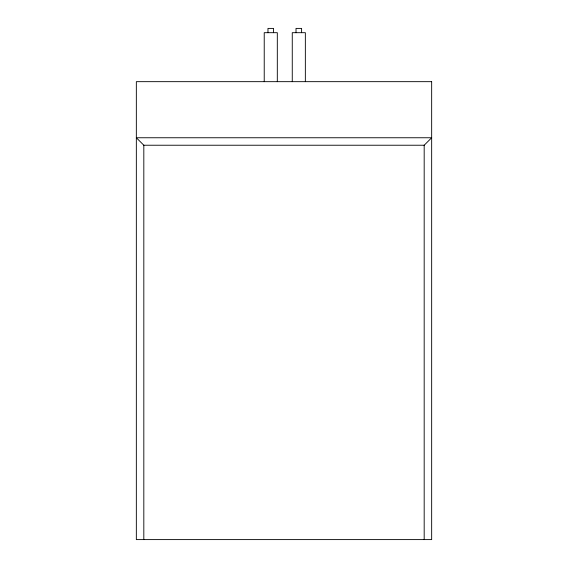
<?xml version="1.0" encoding="UTF-8"?>
<svg xmlns="http://www.w3.org/2000/svg" width="568" height="568" viewBox="0 0 568 568"><rect width="100%" height="100%" fill="white"/><g stroke="black" fill="none" stroke-linecap="round" stroke-linejoin="round"><path stroke-width="0.85" d="M424.182 539.6L424.182 145.231L431.659 137.754L136.341 137.754L143.818 145.231L143.818 539.6M143.818 145.231L424.182 145.231M305.35 81.664L305.35 32.688L292.264 32.688L292.264 81.664M301.601 32.688L301.601 28.4L296.013 28.4L296.013 32.688M277.312 81.664L277.312 32.688L264.226 32.688L264.226 81.664M273.563 32.688L273.563 28.4L267.975 28.4L267.975 32.688M431.659 81.664L136.341 81.664L136.341 539.6L431.659 539.6L431.659 81.664"/></g></svg>
